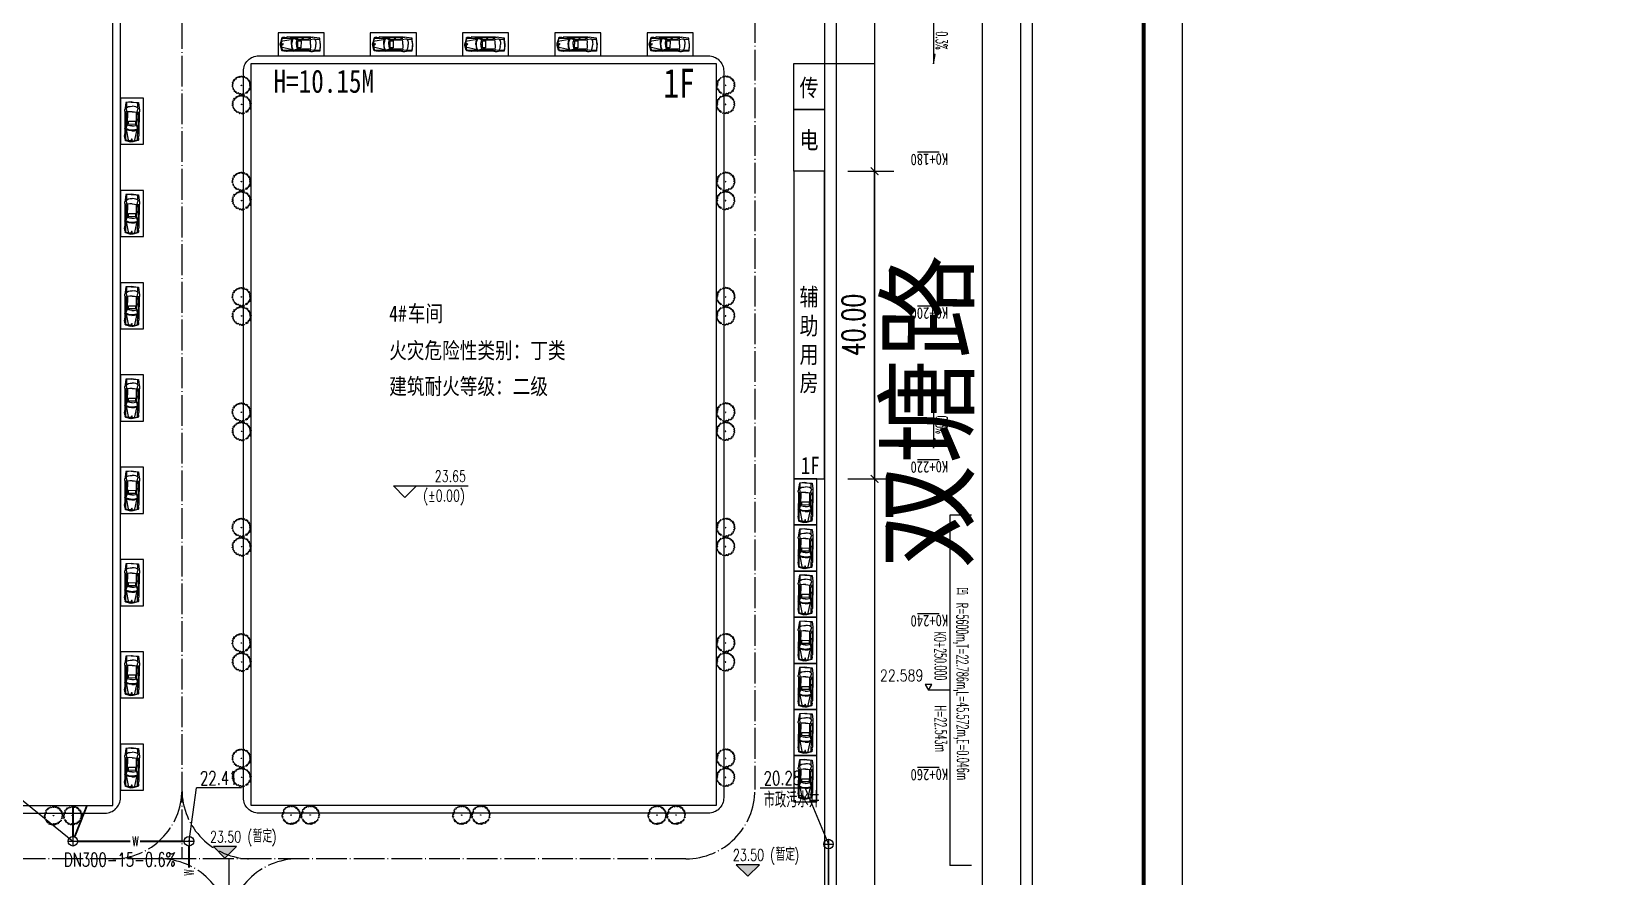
# Model space of a CAD drawing. Header units: millimetres. Extents: x 418304 to 847498, y 48187 to 111456.
# Drawn here: x 423691.9 to 423897.2, y 53684.4 to 53794.3 of the extents above; entities that cross this region are included whole.
import ezdxf

# ---------------------------------------------------------------- set-up
doc = ezdxf.new("R2010")
doc.units = ezdxf.units.MM
doc.header["$LTSCALE"] = 1000
doc.linetypes.add('DASH', pattern=[0.35, 0.25, -0.1])
doc.linetypes.add('DOTE', pattern=[2.42, 2, -0.2, 0.02, -0.2])
for name, color, linetype in [('A绿-1', 82, 'Continuous'), ('DIM_ELEV', 3, 'Continuous'), ('PIPE-污水', 6, 'Continuous'), ('PUB_DIM', 3, 'Continuous'), ('PUB_TEXT', 7, 'Continuous'), ('TEXT_污水', 7, 'Continuous'), ('TK', 4, 'Continuous'), ('TWT_TEXT', 7, 'Continuous'), ('WELL_污水', 6, 'Continuous'), ('建设布局', 7, 'Continuous'), ('路名', 7, 'Continuous'), ('道路', 4, 'Continuous'), ('道路中心线', 1, 'DOTE'), ('道路线', 142, 'Continuous'), ('道路网', 7, 'Continuous'), ('高程设计数据', 7, 'Continuous')]:
    doc.layers.add(name, color=color, linetype=linetype)
doc.styles.add('_TCH_DIM', font='SIMPLEX', dxfattribs={"bigfont": 'GBCBIG'})
doc.styles.add('_TCH_DIM_T3', font='SIMPLEX', dxfattribs={"width": 0.705882, "bigfont": 'GBCBIG'})
doc.styles.add('_TWT_PIPETEXT', font='SIMPLEX', dxfattribs={"width": 0.8, "height": 3.5, "bigfont": 'HZTXT'})
doc.styles.add('HZ', font='rs.shx', dxfattribs={"width": 0.8, "bigfont": 'hztxt.shx'})
doc.styles.add('等线体', font='simhei.ttf')
doc.styles.add('黑体', font='simhei.ttf', dxfattribs={"width": 0.8, "height": 3.5})
doc.linetypes.add('FENCELINE2', pattern='A,0.25,-0.1,[132,ltypeshp.shx,S=0.1,R=0,X=-0.1,Y=0],-0.1,1', length=1.45)
doc.dimstyles.new('_TCH_ARCH_M_M&&1', dxfattribs={"dimtxt": 2.975, "dimasz": 1, "dimexe": 2.5, "dimexo": 3, "dimgap": 1.2625, "dimtad": 1, "dimzin": 0, "dimdsep": 46, "dimtxsty": '_TCH_DIM_T3', "dimblk": 'ARCHTICK', "dimcen": 0.09, "dimclrt": 7, "dimazin": 2, "dimtfac": 1, "dimtdec": 0, "dimtix": 1, "dimtmove": 2, "dimatfit": 3, "dimfxl": 0, "dimtolj": 1, "dimtzin": 0, "dimarcsym": 0})

# ---------------------------------------------------------------- blocks, each defined once
blk = doc.blocks.new('wetrewtewtre')
at = {"layer": '建设布局', "color": 8, "linetype": 'Continuous', "flags": 128}
blk.add_lwpolyline([(423897.23, 55964.25), (423822.01, 55964.25), (423822.01, 55773.77), (423897.23, 55773.77)], dxfattribs=at)
blk.add_lwpolyline([(423897.23, 55964.25), (423822.01, 55964.25), (423822.01, 55773.77), (423897.23, 55773.77)], dxfattribs=at)
at = {"layer": '道路网', "color": 8, "linetype": 'Continuous', "lineweight": 30}
for p, q in [((423807.11, 55943.98), (423809.91, 55943.98)), ((423807.11, 55943.98), (423809.91, 55943.98)), ((423807.11, 55923.98), (423809.91, 55923.98)), ((423807.11, 55923.98), (423809.91, 55923.98)), ((423807.11, 55903.98), (423809.91, 55903.98)), ((423807.11, 55903.98), (423809.91, 55903.98)), ((423807.11, 55883.98), (423809.91, 55883.98)), ((423807.11, 55883.98), (423809.91, 55883.98)), ((423807.11, 55863.98), (423809.91, 55863.98)), ((423807.11, 55863.98), (423809.91, 55863.98))]:
    blk.add_line(p, q, dxfattribs=at)
at = {"layer": '道路网', "color": 8, "linetype": 'Continuous', "flags": 128}
for points in [[(423796.51, 56099.98), (423796.51, 55746.27), (423796.52, 55609.27)], [(423796.51, 56099.98), (423796.51, 55746.27), (423796.52, 55609.27)], [(423801.51, 56099.98), (423801.51, 55741.27), (423801.52, 55609.27)], [(423801.51, 56099.98), (423801.51, 55741.27), (423801.52, 55609.27)], [(423815.51, 56099.98), (423815.51, 55741.27), (423815.52, 55609.27)], [(423815.51, 56099.98), (423815.51, 55741.27), (423815.52, 55609.27)], [(423820.51, 56099.98), (423820.51, 55746.27), (423820.52, 55609.27)], [(423820.51, 56099.98), (423820.51, 55746.27), (423820.52, 55609.27)]]:
    blk.add_lwpolyline(points, dxfattribs=at)
at = {"layer": '道路网', "color": 8, "linetype": 'Continuous', "style": '等线体', "width": 0.8}
for s, p in [('K0+180', (423811.07, 55943.81)), ('K0+180', (423811.07, 55943.81)), ('K0+200', (423811.07, 55923.81)), ('K0+200', (423811.07, 55923.81)), ('K0+220', (423811.07, 55903.81)), ('K0+220', (423811.07, 55903.81)), ('K0+240', (423811.07, 55883.81)), ('K0+240', (423811.07, 55883.81)), ('K0+260', (423811.07, 55863.81)), ('K0+260', (423811.07, 55863.81))]:
    blk.add_text(s, height=1.5, rotation=181.0552, dxfattribs=at).set_placement(p)
blk = doc.blocks.new('004')
at = {"layer": 'A绿-1', "color": 8}
for p, q in [((-1068, 284), (-1052, 317)), ((-942, 226), (-1068, 284)), ((-1060, 128), (-1052, 186)), ((-966, 56), (-1060, 128)), ((-1052, 317), (-911, 278)), ((-1052, 186), (-950, 121)), ((-1052, -69), (-1052, 3)), ((-1052, 3), (-966, -3)), ((-982, 428), (-966, 461)), ((-927, 415), (-982, 428)), ((-966, 461), (-864, 454)), ((-966, -3), (-966, 56)), ((-950, 121), (-942, 226)), ((-942, 369), (-927, 415)), ((-887, 324), (-942, 369)), ((-911, 278), (-887, 324)), ((-872, 605), (-895, 533)), ((-895, 533), (-864, 481)), ((-825, 585), (-872, 605)), ((-864, 454), (-840, 461)), ((-793, 644), (-825, 585)), ((-762, 716), (-809, 677)), ((-809, 677), (-793, 644)), ((-699, 834), (-770, 749)), ((-770, 749), (-723, 742)), ((-723, 651), (-762, 716)), ((-723, 742), (-691, 683)), ((-691, 683), (-723, 651)), ((-691, 762), (-699, 834)), ((-534, 794), (-691, 762)), ((-511, 892), (-605, 840)), ((-605, 840), (-534, 794)), ((-456, 866), (-511, 892)), ((-401, 899), (-456, 866)), ((-354, 971), (-440, 997)), ((-440, 997), (-401, 899)), ((-283, 860), (-354, 971)), ((-276, 925), (-283, 860)), ((-244, 925), (-276, 925)), ((-205, 1023), (-268, 997)), ((-268, 997), (-244, 925)), ((-182, 945), (-205, 1023)), ((-134, 964), (-182, 945)), ((70, 1036), (-9, 1030)), ((-9, 1030), (-9, 991)), ((70, 977), (70, 1036)), ((93, 938), (70, 977)), ((132, 906), (93, 938)), ((179, 1023), (132, 906)), ((250, 1017), (179, 1023)), ((266, 945), (250, 1017)), ((321, 912), (266, 945)), ((360, 945), (321, 977)), ((321, 977), (321, 912)), ((360, 847), (360, 945)), ((399, 814), (360, 847)), ((438, 853), (399, 814)), ((478, 827), (438, 853)), ((525, 879), (478, 827)), ((564, 847), (525, 879)), ((532, 768), (564, 847)), ((572, 703), (532, 768)), ((564, 670), (572, 703)), ((595, 638), (564, 670)), ((658, 664), (595, 638)), ((697, 618), (658, 664)), ((744, 670), (697, 618)), ((783, 605), (744, 670)), ((791, 481), (783, 605)), ((830, 500), (791, 481)), ((807, 409), (870, 487)), ((838, 343), (807, 409)), ((870, 487), (830, 500)), ((932, 363), (838, 343)), ((932, 200), (885, 200)), ((885, 200), (909, 160)), ((925, 101), (901, 69)), ((901, 69), (972, 16)), ((909, 278), (964, 311)), ((932, 232), (909, 278)), ((909, 160), (972, 160)), ((972, 160), (925, 101)), ((964, 311), (932, 363)), ((972, 16), (972, -69)), ((-1044, -154), (-1068, -193)), ((-1068, -193), (-1029, -219)), ((-989, -108), (-1052, -69)), ((-982, -173), (-1044, -154)), ((-1029, -219), (-1005, -166)), ((-1013, -278), (-989, -258)), ((-997, -310), (-1013, -278)), ((-919, -356), (-997, -310)), ((-974, -173), (-989, -108)), ((-989, -258), (-950, -278)), ((-934, -180), (-974, -173)), ((-950, -278), (-927, -251)), ((-942, -526), (-927, -480)), ((-864, -500), (-942, -526)), ((-927, -251), (-934, -180)), ((-927, -480), (-887, -441)), ((-887, -441), (-919, -356)), ((-887, -585), (-840, -533)), ((-848, -644), (-887, -585)), ((-840, -533), (-864, -500)), ((-801, -585), (-848, -644)), ((-762, -618), (-801, -585)), ((-636, -729), (-715, -657)), ((-683, -788), (-636, -729)), ((-629, -853), (-683, -788)), ((-574, -801), (-629, -853)), ((-401, -853), (-574, -801)), ((-425, -944), (-401, -853)), ((-385, -964), (-425, -944)), ((-338, -944), (-385, -964)), ((-299, -944), (-338, -944)), ((-260, -1010), (-299, -944)), ((-229, -912), (-260, -1010)), ((-182, -912), (-229, -912)), ((-189, -1010), (-182, -912)), ((-127, -1023), (-189, -1010)), ((-119, -938), (-127, -1023)), ((-56, -958), (-119, -938)), ((-56, -1010), (-56, -958)), ((-17, -997), (-56, -1010)), ((70, -1016), (-17, -997)), ((109, -925), (70, -951)), ((70, -951), (70, -1016)), ((132, -1023), (109, -925)), ((195, -997), (132, -1023)), ((226, -944), (164, -944)), ((164, -944), (195, -997)), ((250, -984), (226, -944)), ((297, -964), (250, -984)), ((297, -833), (274, -918)), ((274, -918), (297, -964)), ((328, -912), (297, -833)), ((360, -918), (328, -912)), ((383, -892), (360, -918)), ((407, -866), (383, -892)), ((438, -873), (407, -866)), ((423, -886), (438, -873)), ((454, -918), (423, -886)), ((470, -807), (446, -801)), ((446, -801), (485, -853)), ((564, -853), (454, -918)), ((509, -794), (470, -807)), ((485, -853), (548, -833)), ((556, -735), (493, -761)), ((493, -761), (509, -794)), ((548, -833), (564, -853)), ((650, -794), (556, -735)), ((674, -761), (650, -794)), ((705, -637), (666, -683)), ((666, -683), (674, -761)), ((760, -650), (705, -637)), ((783, -618), (760, -650)), ((776, -513), (768, -552)), ((768, -552), (830, -585)), ((799, -448), (776, -513)), ((807, -618), (783, -618)), ((815, -493), (799, -448)), ((830, -585), (807, -618)), ((862, -474), (815, -493)), ((870, -278), (846, -336)), ((846, -336), (885, -435)), ((885, -435), (862, -474)), ((948, -310), (870, -278)), ((972, -69), (901, -95)), ((901, -95), (901, -180)), ((901, -180), (948, -219)), ((948, -219), (972, -271)), ((972, -271), (948, -310))]:
    blk.add_line(p, q, dxfattribs=at)
blk.add_circle((-32, 10), 31.3, dxfattribs=at)
blk = doc.blocks.new('GeYuanFrame_03105221', base_point=(11.55, 13.52))
at = {"layer": 'TK'}
blk.add_lwpolyline([(11.55, 854.52), (1497.55, 854.52), (1497.55, 13.52), (11.55, 13.52)], close=True, dxfattribs=at)
at = {"layer": 'TK', "const_width": 1}
blk.add_lwpolyline([(1487.55, 844.52), (1487.55, 23.52), (36.55, 23.52), (36.55, 844.52)], close=True, dxfattribs=at)
blk = doc.blocks.new('$plan$00001328')
at = {"layer": '道路线', "color": 8}
for p, q in [((-2279, 116), (-2219, 807)), ((-2254, 116), (-2194, 806)), ((-2219, 807), (-1493, 889)), ((-1551, 693), (-2199, 695)), ((-1707, 230), (-1717, -16)), ((-1667, 459), (-1707, 230)), ((-1551, 693), (-1667, 459)), ((-1508, 707), (-1562, 671)), ((-1493, 889), (-1285, 919)), ((-979, 619), (-1374, 729)), ((-1053, 923), (-878, 906)), ((-1023, 812), (1078, 831)), ((-582, 620), (-1023, 812)), ((-1019, -34), (-1015, 284)), ((-1015, 284), (-979, 619)), ((626, 562), (-988, 538)), ((-878, 906), (1645, 899)), ((6, 627), (-582, 620)), ((-21, 822), (6, 627)), ((116, 823), (74, 627)), ((623, 633), (74, 627)), ((223, 404), (223, -456)), ((586, 444), (263, 444)), ((1224, 895), (623, 633)), ((1249, 767), (626, 562)), ((626, -456), (626, 404)), ((810, 258), (722, 594)), ((822, -38), (810, 258)), ((1370, 583), (1207, 751)), ((2643, 745), (1249, 767)), ((2844, 342), (1302, 653)), ((1448, 334), (1370, 583)), ((1469, -41), (1448, 334)), ((1645, 899), (2034, 915)), ((2034, 915), (2086, 904)), ((2427, 855), (2086, 904)), ((2367, 864), (2369, 870)), ((2369, 870), (2650, 842)), ((2604, 806), (2427, 855)), ((2787, 351), (2640, 772)), ((2720, 782), (2894, 148)), ((2762, 16), (2740, 362)), ((2816, 347), (2866, 112)), ((-2279, -163), (-2219, -855)), ((-2254, -163), (-2194, -854)), ((-2219, -855), (-1493, -937)), ((-1551, -741), (-2199, -743)), ((-1706, -277), (-1717, -32)), ((-1667, -507), (-1707, -277)), ((-1551, -741), (-1667, -507)), ((-1508, -755), (-1562, -719)), ((-1493, -937), (-1285, -966)), ((-1374, -776), (-1374, -777)), ((-979, -667), (-1371, -776)), ((-1053, -971), (-878, -954)), ((-582, -668), (-1023, -860)), ((-1023, -860), (1078, -879)), ((-1019, -14), (-1015, -332)), ((-1015, -332), (-979, -667)), ((626, -610), (-988, -585)), ((-878, -954), (1645, -947)), ((8, -674), (-582, -668)), ((-17, -869), (8, -674)), ((623, -681), (73, -675)), ((111, -870), (73, -675)), ((263, -496), (586, -496)), ((1224, -943), (623, -681)), ((1249, -815), (626, -610)), ((810, -306), (722, -641)), ((822, -10), (810, -306)), ((1370, -631), (1207, -799)), ((2643, -793), (1249, -815)), ((2844, -390), (1302, -701)), ((1448, -382), (1370, -630)), ((1469, -7), (1448, -382)), ((1645, -947), (2034, -963)), ((2034, -963), (2086, -952)), ((2427, -903), (2086, -952)), ((2367, -911), (2369, -918)), ((2369, -918), (2650, -889)), ((2604, -854), (2427, -903)), ((2787, -399), (2640, -820)), ((2720, -830), (2894, -195)), ((2762, -64), (2740, -410)), ((2816, -395), (2866, -160))]:
    blk.add_line(p, q, dxfattribs=at)
blk.add_circle((2608, -21), 62.7, dxfattribs=at)
for centre, radius, start, end in [((-665, -24), 1620, 175.05924, 184.94076), ((-640, -24), 1620, 175.05924, 184.94076), ((-1418, 573), 162, 74.46936, 123.73593), ((-1148, -44), 972, 84.37428, 98.07159), ((263, 404), 40, 90, 180), ((586, 404), 40, 0, 90), ((-191, -40), 1591, 331.45596, 29.52266), ((2589, 754), 54, 19.21062, 74.51383), ((2642, 761), 81, 15.33853, 84.1898), ((2115, -24), 648, 356.47351, 3.52649), ((2233, -24), 648, 347.90524, 12.09476), ((2269, -24), 648, 344.66147, 15.33853), ((-1418, -621), 162, 236.26405, 286.81983), ((-1148, -4), 972, 261.92841, 275.62572), ((263, -456), 40, 180, 270), ((586, -456), 40, 270, 0), ((2589, -802), 54, 285.48617, 340.78938), ((2642, -809), 81, 275.8102, 344.66147)]:
    blk.add_arc(centre, radius, start, end, dxfattribs=at)
blk = doc.blocks.new('_ArchTick')
at = {"color": 0, "linetype": 'ByBlock', "const_width": 0.15}
blk.add_lwpolyline([(-0.5, -0.5), (0.5, 0.5)], dxfattribs=at)
blk = doc.blocks.new('$TWTSYS$00000374')
for p, q in [((-0.5, 0, 0), (0.5, 0, 0)), ((0, 0.5, 0), (0, -0.5, 0))]:
    blk.add_line(p, q)
blk.add_circle((0, 0, 0), 0.5)

msp = doc.modelspace()

# ---------------------------------------------------------------- hatches: boundary and pattern name
at = {"layer": 'DIM_ELEV'}
for points in [[(423717.003, 53686.835), (423718.503, 53688.335), (423715.503, 53688.335)], [(423785.021, 53684.465), (423786.521, 53685.965), (423783.521, 53685.965)]]:
    msp.add_hatch(color=256, dxfattribs=at).paths.add_polyline_path(points)

# ---------------------------------------------------------------- linework, layer by layer
at = {"color": 1, "linetype": 'DASH', "ltscale": 0.02, "const_width": 0.2}
msp.add_lwpolyline([(423795.015, 53547.806), (423431.612, 53547.84), (423431.612, 53687.774), (423600.93, 53687.774), (423600.93, 53942.149), (423785.939, 53942.149), (423795.015, 53933.981), (423795.015, 53547.806)], dxfattribs=at)
for points in [[(423702.41, 53693.674), (423702.41, 53934.149), (423611.93, 53934.149), (423611.93, 53693.674)], [(423780.89, 53693.674), (423720.41, 53693.674), (423720.41, 53790.154), (423780.89, 53790.154)], [(423791.015, 53790.154), (423795.015, 53790.154), (423795.015, 53784.154), (423791.015, 53784.154)], [(423791.015, 53784.154), (423795.015, 53784.154), (423795.015, 53776.154), (423791.015, 53776.154)]]:
    msp.add_lwpolyline(points, close=True)
at = {"linetype": 'FENCELINE2', "ltscale": 0.005, "const_width": 0.1}
msp.add_lwpolyline([(423795.015, 53790.154), (423795.015, 53547.806)], dxfattribs=at)
msp.add_lwpolyline([(423791.015, 53776.154), (423791.015, 53736.154), (423795.015, 53736.154), (423795.015, 53776.154)])
at = {"layer": 'DIM_ELEV'}
for p, q in [((423740.426, 53733.722), (423738.926, 53735.222)), ((423738.926, 53735.222), (423748.653, 53735.222)), ((423740.426, 53733.722), (423741.926, 53735.222)), ((423717.003, 53686.835), (423715.503, 53688.335)), ((423718.503, 53688.335), (423715.503, 53688.335)), ((423717.003, 53686.835), (423718.503, 53688.335)), ((423785.021, 53684.465), (423783.521, 53685.965)), ((423786.521, 53685.965), (423783.521, 53685.965)), ((423785.021, 53684.465), (423786.521, 53685.965))]:
    msp.add_line(p, q, dxfattribs=at)
at = {"layer": 'PIPE-污水', "linetype": 'Continuous', "ltscale": 0.005, "const_width": 0.25}
for points in [[(423697.23, 53689.65), (423697.23, 53693.674)], [(423697.46, 53689.607), (423699.063, 53693.674)], [(423697.855, 53689.025), (423704.695, 53689.025)], [(423705.957, 53689.025), (423711.714, 53689.025)], [(423712.339, 53685.571), (423712.339, 53688.4)], [(423795.515, 53688.741), (423795.515, 53680.324)]]:
    msp.add_lwpolyline(points, dxfattribs=at)
at = {"layer": 'TWT_TEXT', "color": 6}
for p, q in [((423712.339, 53689.025), (423713.32, 53695.947, 310.848)), ((423719.145, 53695.947, 310.848), (423713.32, 53695.947, 310.848)), ((423792.469, 53695.941, 310.848), (423786.644, 53695.941, 310.848)), ((423792.469, 53695.941, 310.848), (423795.515, 53688.649)), ((423690.536, 53694.453, 310.848), (423697.23, 53689.025))]:
    msp.add_line(p, q, dxfattribs=at)
at = {"layer": '道路', "color": 8}
msp.add_line((423791.015, 53790.154), (423801.515, 53790.154), dxfattribs=at)
for points in [[(423703.41, 53694.674), (423703.41, 53933.149, 0.4142136), (423701.41, 53935.149), (423612.93, 53935.149, 0.4142136), (423610.93, 53933.149), (423610.93, 53694.674, 0.4142136), (423612.93, 53692.674), (423701.41, 53692.674, 0.4142136)], [(423779.89, 53692.674), (423721.41, 53692.674, -0.4142136), (423719.41, 53694.674), (423719.41, 53789.154, -0.4142136), (423721.41, 53791.154), (423779.89, 53791.154, -0.4142136), (423781.89, 53789.154), (423781.89, 53694.674, -0.4142136)]]:
    msp.add_lwpolyline(points, format="xyb", close=True, dxfattribs=at)
at = {"layer": '道路中心线', "color": 8, "linetype": 'DOTE', "ltscale": 0.002}
for p, q in [((423711.41, 53938.149), (423711.41, 53686.737)), ((423785.952, 53929.149), (423785.952, 53695.737)), ((423776.952, 53686.737), (423616.221, 53686.737)), ((423717.513, 53686.737), (423717.513, 53550.331))]:
    msp.add_line(p, q, dxfattribs=at)
for centre, start, end in [((423702.41, 53695.737), 270, 0), ((423720.41, 53695.737), 180, 270), ((423776.952, 53695.737), 270, 0), ((423776.952, 53695.737), 270, 0), ((423708.513, 53677.737), 0, 90), ((423726.513, 53677.737), 90, 180)]:
    msp.add_arc(centre, 9, start, end, dxfattribs=at)
at = {"layer": '道路线', "color": 8}
for points in [[(423723.91, 53794.154), (423723.91, 53791.154), (423729.91, 53791.154), (423729.91, 53794.154)], [(423735.91, 53794.154), (423735.91, 53791.154), (423741.91, 53791.154), (423741.91, 53794.154)], [(423747.91, 53794.154), (423747.91, 53791.154), (423753.91, 53791.154), (423753.91, 53794.154)], [(423759.91, 53794.154), (423759.91, 53791.154), (423765.91, 53791.154), (423765.91, 53794.154)], [(423771.91, 53794.154), (423771.91, 53791.154), (423777.91, 53791.154), (423777.91, 53794.154)], [(423703.41, 53779.654), (423706.41, 53779.654), (423706.41, 53785.654), (423703.41, 53785.654)], [(423703.41, 53767.654), (423706.41, 53767.654), (423706.41, 53773.654), (423703.41, 53773.654)], [(423703.41, 53755.654), (423706.41, 53755.654), (423706.41, 53761.654), (423703.41, 53761.654)], [(423703.41, 53743.654), (423706.41, 53743.654), (423706.41, 53749.654), (423703.41, 53749.654)], [(423703.41, 53731.654), (423706.41, 53731.654), (423706.41, 53737.654), (423703.41, 53737.654)], [(423791.015, 53730.154), (423794.015, 53730.154), (423794.015, 53736.154), (423791.015, 53736.154)], [(423791.015, 53724.154), (423794.015, 53724.154), (423794.015, 53730.154), (423791.015, 53730.154)], [(423703.41, 53719.654), (423706.41, 53719.654), (423706.41, 53725.654), (423703.41, 53725.654)], [(423791.015, 53718.154), (423794.015, 53718.154), (423794.015, 53724.154), (423791.015, 53724.154)], [(423791.015, 53712.154), (423794.015, 53712.154), (423794.015, 53718.154), (423791.015, 53718.154)], [(423703.41, 53707.654), (423706.41, 53707.654), (423706.41, 53713.654), (423703.41, 53713.654)], [(423791.015, 53706.154), (423794.015, 53706.154), (423794.015, 53712.154), (423791.015, 53712.154)], [(423791.015, 53700.154), (423794.015, 53700.154), (423794.015, 53706.154), (423791.015, 53706.154)], [(423703.41, 53695.654), (423706.41, 53695.654), (423706.41, 53701.654), (423703.41, 53701.654)], [(423791.015, 53694.154), (423794.015, 53694.154), (423794.015, 53700.154), (423791.015, 53700.154)]]:
    msp.add_lwpolyline(points, close=True, dxfattribs=at)
at = {"layer": '高程设计数据', "color": 1, "linetype": 'Continuous'}
for p, q in [((423814.115, 53731.435), (423811.315, 53731.435)), ((423811.315, 53731.435), (423811.315, 53685.863)), ((423814.115, 53731.435), (423811.315, 53731.435)), ((423811.315, 53731.435), (423811.315, 53685.863)), ((423811.315, 53708.649), (423808.515, 53708.649)), ((423811.315, 53708.649), (423808.515, 53708.649)), ((423814.115, 53685.863), (423811.315, 53685.863)), ((423814.115, 53685.863), (423811.315, 53685.863))]:
    msp.add_line(p, q, dxfattribs=at)
at = {"layer": '高程设计数据', "color": 4, "linetype": 'Continuous', "flags": 128}
for points in [[(423809.191, 53795.68), (423809.185, 53790.107), (423809.41, 53791.324), (423809.186, 53791.324)], [(423809.191, 53795.68), (423809.185, 53790.107), (423809.41, 53791.324), (423809.186, 53791.324)], [(423809.191, 53745.712), (423809.185, 53740.139), (423809.41, 53741.356), (423809.186, 53741.356)], [(423809.191, 53745.712), (423809.185, 53740.139), (423809.41, 53741.356), (423809.186, 53741.356)]]:
    msp.add_lwpolyline(points, dxfattribs=at)
at = {"layer": '高程设计数据', "color": 1, "linetype": 'Continuous', "flags": 128}
msp.add_lwpolyline([(423808.515, 53708.649), (423808.957, 53709.415), (423808.073, 53709.415)], close=True, dxfattribs=at)
msp.add_lwpolyline([(423808.515, 53708.649), (423808.957, 53709.415), (423808.073, 53709.415)], close=True, dxfattribs=at)

# ---------------------------------------------------------------- block references
at = {"xscale": 0.5, "yscale": 0.5, "zscale": 0.5, "rotation": 270}
msp.add_blockref('GeYuanFrame_03105221', (423421.008, 54089.473), dxfattribs=at)
msp.add_blockref('wetrewtewtre', (0, -2165.331))
at = {"layer": 'A绿-1', "yscale": 0.00116705121472478, "zscale": -0.00116705121472478}
for p, xscale, rotation in [((423719.113, 53787.309), 0.001167051214724779, 200.3603193262186), ((423782.186, 53787.309), -0.001167051214724779, 159.6396806737815), ((423719.127, 53784.831), 0.001167051214724779, 200.3603193262186), ((423782.172, 53784.831), -0.001167051214724779, 159.6396806737815), ((423719.113, 53774.806), 0.001167051214724779, 200.3603193262186), ((423782.186, 53774.806), -0.001167051214724779, 159.6396806737815), ((423719.127, 53772.328), 0.001167051214724779, 200.3603193262186), ((423782.172, 53772.328), -0.001167051214724779, 159.6396806737815), ((423719.113, 53759.806), 0.001167051214724779, 200.3603193262186), ((423782.186, 53759.806), -0.001167051214724779, 159.6396806737815), ((423719.127, 53757.328), 0.001167051214724779, 200.3603193262186), ((423782.172, 53757.328), -0.001167051214724779, 159.6396806737815), ((423719.113, 53744.806), 0.001167051214724779, 200.3603193262186), ((423782.186, 53744.806), -0.001167051214724779, 159.6396806737815), ((423719.127, 53742.328), 0.001167051214724779, 200.3603193262186), ((423782.172, 53742.328), -0.001167051214724779, 159.6396806737815), ((423719.113, 53729.806), 0.001167051214724779, 200.3603193262186), ((423782.186, 53729.806), -0.001167051214724779, 159.6396806737815), ((423719.127, 53727.328), 0.001167051214724779, 200.3603193262186), ((423782.172, 53727.328), -0.001167051214724779, 159.6396806737815), ((423719.113, 53714.806), 0.001167051214724779, 200.3603193262186), ((423782.186, 53714.806), -0.001167051214724779, 159.6396806737815), ((423719.127, 53712.328), 0.001167051214724779, 200.3603193262186), ((423782.172, 53712.328), -0.001167051214724779, 159.6396806737815), ((423719.113, 53699.806), 0.001167051214724779, 200.3603193262186), ((423782.186, 53699.806), -0.001167051214724779, 159.6396806737815), ((423719.127, 53697.328), 0.001167051214724779, 200.3603193262186), ((423782.172, 53697.328), -0.001167051214724779, 159.6396806737815), ((423694.701, 53692.391), 0.001167051214724779, 110.3603193262186), ((423697.179, 53692.405), 0.001167051214724779, 110.3603193262186), ((423725.614, 53692.465), 0.001167051214724779, 110.3603193262186), ((423728.092, 53692.479), 0.001167051214724779, 110.3603193262186), ((423747.799, 53692.465), 0.001167051214724779, 110.3603193262186), ((423750.278, 53692.479), 0.001167051214724779, 110.3603193262186), ((423773.21, 53692.465), 0.001167051214724779, 110.3603193262186), ((423775.688, 53692.479), 0.001167051214724779, 110.3603193262186)]:
    msp.add_blockref('004', p, dxfattribs=dict(at, xscale=xscale, rotation=rotation))
at = {"layer": 'WELL_污水', "xscale": 1.25, "yscale": 1.25, "zscale": 1.25}
for p in [(423697.23, 53689.025), (423712.339, 53689.025), (423795.516, 53688.647)]:
    msp.add_blockref('$TWTSYS$00000374', p, dxfattribs=at)
at = {"layer": '道路线', "color": 8, "zscale": 0.0009999999999999998}
for p, xscale, yscale, rotation in [((423727.128, 53792.668), 0.001000000000000011, -0.001000000000000011, 179.1518915367947), ((423739.128, 53792.668), 0.001000000000000011, -0.001000000000000011, 179.1518915367947), ((423751.128, 53792.668), 0.001000000000000011, -0.001000000000000011, 179.1518915367947), ((423763.128, 53792.668), 0.001000000000000011, -0.001000000000000011, 179.1518915367947), ((423775.128, 53792.668), 0.001000000000000011, -0.001000000000000011, 179.1518915367947), ((423704.895, 53782.872), 0.00100000000000001, -0.00100000000000001, 269.1518915367948), ((423704.895, 53770.872), 0.00100000000000001, -0.00100000000000001, 269.1518915367948), ((423704.895, 53758.872), 0.00100000000000001, -0.00100000000000001, 269.1518915367948), ((423704.895, 53746.872), 0.00100000000000001, -0.00100000000000001, 269.1518915367948), ((423704.895, 53734.872), 0.00100000000000001, -0.00100000000000001, 269.1518915367948), ((423792.501, 53733.372), 0.001000000000000009, -0.001000000000000009, 269.1518915367948), ((423792.501, 53727.372), 0.00100000000000001, -0.001000000000000009, 269.1518915367948), ((423704.895, 53722.872), 0.00100000000000001, -0.00100000000000001, 269.1518915367948), ((423792.501, 53721.372), 0.00100000000000001, -0.001000000000000009, 269.1518915367948), ((423792.501, 53715.372), 0.00100000000000001, -0.001000000000000009, 269.1518915367948), ((423704.895, 53710.872), 0.00100000000000001, -0.00100000000000001, 269.1518915367948), ((423792.501, 53709.372), 0.00100000000000001, -0.001000000000000009, 269.1518915367948), ((423792.501, 53703.372), 0.00100000000000001, -0.001000000000000009, 269.1518915367948), ((423704.895, 53698.872), 0.00100000000000001, -0.00100000000000001, 269.1518915367948), ((423792.501, 53697.372), 0.00100000000000001, -0.001000000000000009, 269.1518915367948)]:
    msp.add_blockref('$plan$00001328', p, dxfattribs=dict(at, xscale=xscale, yscale=yscale, rotation=rotation))

# ---------------------------------------------------------------- texts
at = {"layer": 'PUB_TEXT'}
for s, height, style, width, p in [('H=10.15M', 3.0042, '黑体', 0.8, (423723.327, 53786.349)), ('1F', 3.7553, '黑体', 0.8, (423774.03, 53785.725)), ('传', 2.253, '黑体', 0.8, (423791.748, 53785.874)), ('电', 2.253, '黑体', 0.8, (423791.748, 53779.074)), ('辅', 2.253, '黑体', 0.8, (423791.748, 53758.667)), ('4#', 2.103, '黑体', 0.8, (423738.372, 53756.593)), ('车间', 2.103, '黑体', 0.8, (423740.792, 53756.593)), ('助', 2.253, '黑体', 0.8, (423791.748, 53754.907)), ('火灾危险性类别：丁类', 2.103, '黑体', 0.8, (423738.372, 53751.791)), ('用', 2.253, '黑体', 0.8, (423791.748, 53751.195)), ('建筑耐火等级：二级', 2.103, '黑体', 0.8, (423738.372, 53747.123)), ('房', 2.253, '黑体', 0.8, (423791.748, 53747.512)), ('1F', 2.2532, '黑体', 0.8, (423791.926, 53736.757)), ('23.65', 1.4875, '_TCH_DIM', 0.705882, (423744.303, 53735.747)), ('(%%P0.00)', 1.4875, '_TCH_DIM', 0.705882, (423742.803, 53733.21)), ('23.50', 1.4875, '_TCH_DIM', 0.705882, (423715.068, 53688.86)), ('(', 1.488, '_TCH_DIM', 0.705882, (423719.918, 53688.86)), (')', 1.488, '_TCH_DIM', 0.705882, (423723.076, 53688.86)), ('23.50', 1.4875, '_TCH_DIM', 0.705882, (423783.086, 53686.49)), ('(', 1.488, '_TCH_DIM', 0.705882, (423787.936, 53686.49)), (')', 1.488, '_TCH_DIM', 0.705882, (423791.094, 53686.49))]:
    msp.add_text(s, height=height, dxfattribs=dict(at, style=style, width=width)).set_placement(p)
at = {"layer": 'PUB_TEXT', "style": '_TCH_DIM'}
for p in [(423720.618, 53688.86), (423788.636, 53686.49)]:
    msp.add_text('暂定', height=1.6879, dxfattribs=at).set_placement(p)
at = {"layer": 'TEXT_污水', "style": '_TWT_PIPETEXT', "width": 0.64}
msp.add_text('W', height=1.25, dxfattribs=at).set_placement((423704.945, 53688.4))
msp.add_text('W', height=1.25, rotation=90, dxfattribs=at).set_placement((423712.964, 53684.559))
at = {"layer": 'TWT_TEXT', "color": 6, "style": '_TCH_DIM', "width": 0.705882}
for s, rotation, p in [('22.41', 0.64021, (423713.777, 53696.32, 310.848)), ('20.28', 0.64021, (423787.1, 53696.314, 310.848)), ('DN300-15-0.6%', 0.14551, (423696.068, 53685.726))]:
    msp.add_text(s, height=1.785, rotation=rotation, dxfattribs=at).set_placement(p)
at = {"layer": 'TWT_TEXT', "color": 6, "style": '_TCH_DIM'}
msp.add_text('市政污水井', height=2.0255, rotation=0.64021, dxfattribs=at).set_placement((423787.1, 53693.366, 310.848))
at = {"layer": '路名', "color": 6, "linetype": 'Continuous', "style": '等线体'}
msp.add_text('双塘路', height=10, rotation=89.87262, dxfattribs=at).set_placement((423813.354, 53724.441))
at = {"layer": '高程设计数据', "color": 1, "linetype": 'Continuous', "style": 'HZ'}
for s, rotation, width, p in [('0.3%', 269.92167, 0.5, (423809.502, 53794.333)), ('0.3%', 269.92167, 0.5, (423809.502, 53794.333)), ('0.3%', 269.92167, 0.5, (423809.502, 53744.365)), ('0.3%', 269.92167, 0.5, (423809.502, 53744.365)), ('凹  R=5600m,T=22.786m,L=45.572m,E=0.046m', 270.25766, 0.5, (423812.151, 53722.056)), ('凹  R=5600m,T=22.786m,L=45.572m,E=0.046m', 270.25766, 0.5, (423812.151, 53722.056)), ('K0+250.000', 270.81408, 0.5, (423809.285, 53716.264)), ('K0+250.000', 270.81408, 0.5, (423809.285, 53716.264)), ('22.589', 0.18894, 0.8, (423802.206, 53709.818)), ('22.589', 0.18894, 0.8, (423802.206, 53709.818)), ('H=22.543m', 270.81408, 0.5, (423809.333, 53706.662)), ('H=22.543m', 270.81408, 0.5, (423809.333, 53706.662))]:
    msp.add_text(s, height=1.5, rotation=rotation, dxfattribs=dict(at, width=width)).set_placement(p)

# ---------------------------------------------------------------- dimensions: what is measured, and where the dimension line sits
at = {"layer": 'PUB_DIM'}
msp.add_aligned_dim(p1=(423795.015, 53736.154), p2=(423795.015, 53776.154), distance=-6.5, text='40.00', dimstyle='_TCH_ARCH_M_M&&1', dxfattribs=at).render()

doc.saveas('drawing.dxf')
